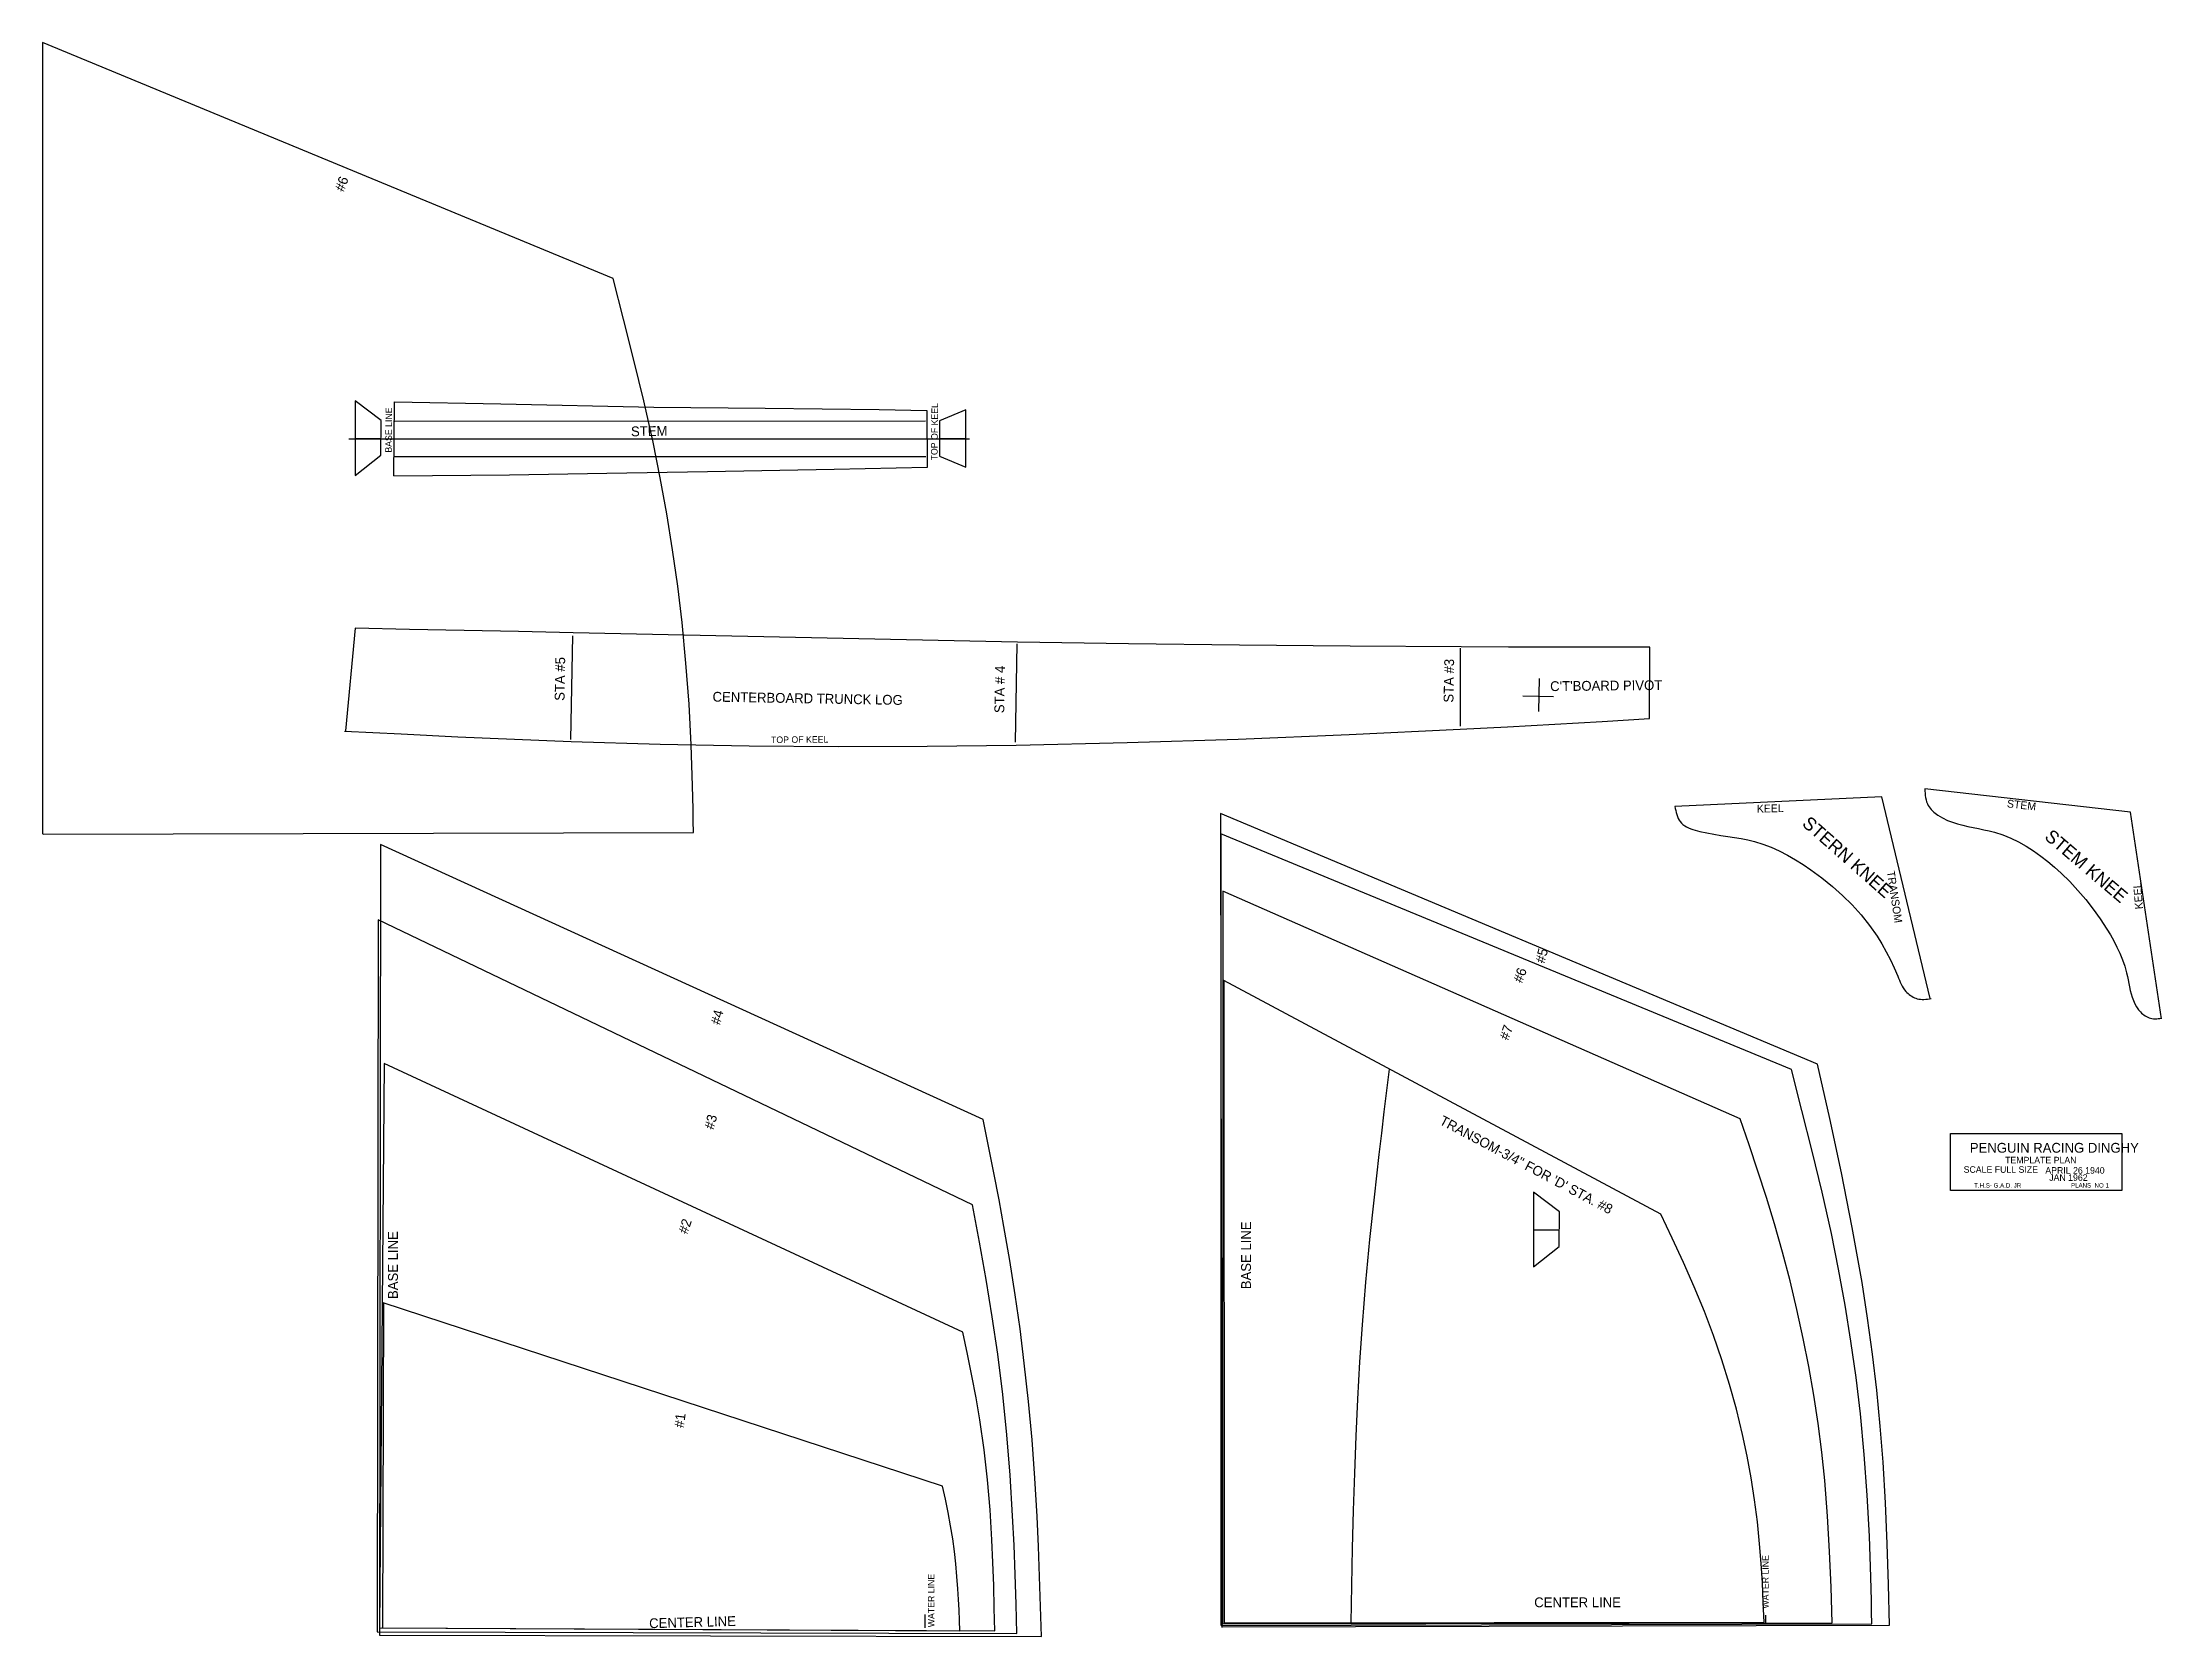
# Model space of a CAD drawing. Header units: metres. Extents: x -3.86 to 2.89, y -1.97 to 3.11.
import ezdxf

# ---------------------------------------------------------------- set-up
doc = ezdxf.new("R2010")
doc.units = ezdxf.units.M

# ---------------------------------------------------------------- blocks, each defined once
blk = doc.blocks.new('ppplans')
at = {"color": 3}
blk.add_lwpolyline([(0.2732, 0.0907), (0.2732, -0.0907), (-0.2732, -0.0907), (-0.2732, 0.0907), (0.2732, 0.0907)], dxfattribs=at)
for s, height, p in [('PENGUIN RACING DINGHY', 0.03125, (-0.2114, 0.0295)), ('TEMPLATE PLAN', 0.020833, (-0.099, -0.0045)), ('SCALE FULL SIZE', 0.020833, (-0.2311, -0.0345)), ('T.H.S- G.A.D. JR', 0.014167, (-0.1975, -0.0817)), ('APRIL 26 1940', 0.020833, (0.0292, -0.0373)), ('JAN 1962', 0.02083, (0.0416, -0.0602)), ('PLANS  NO 1', 0.014167, (0.111, -0.0816))]:
    blk.add_text(s, height=height, dxfattribs=at).set_placement(p)
blk = doc.blocks.new('stem')
at = {"color": 3}
for points in [[(-0.3775, 0.3662), (-0.3769, 0.3592), (-0.3763, 0.3521), (-0.3755, 0.3452), (-0.3745, 0.3384), (-0.3731, 0.3317), (-0.3713, 0.3253), (-0.369, 0.3191), (-0.3661, 0.3132), (-0.3633, 0.3086), (-0.3601, 0.3043), (-0.3565, 0.3002), (-0.3526, 0.2962), (-0.3485, 0.2925), (-0.3442, 0.2889), (-0.3397, 0.2856), (-0.3351, 0.2824), (-0.3203, 0.2735), (-0.305, 0.266), (-0.2891, 0.2598), (-0.2729, 0.2546), (-0.2564, 0.2502), (-0.2396, 0.2464), (-0.2227, 0.243), (-0.2057, 0.2396), (-0.1887, 0.2362), (-0.1719, 0.2324), (-0.1552, 0.2281), (-0.1288, 0.2196), (-0.1031, 0.2092), (-0.0781, 0.1971), (-0.0538, 0.1835), (-0.0303, 0.1685), (-0.0074, 0.1523), (0.0148, 0.135), (0.0362, 0.1168), (0.057, 0.098), (0.0846, 0.0708), (0.111, 0.0426), (0.1359, 0.0133), (0.1596, -0.0169), (0.1819, -0.0482), (0.2029, -0.0804), (0.2142, -0.0992), (0.225, -0.1183), (0.2351, -0.1378), (0.2444, -0.1576), (0.2526, -0.178), (0.2598, -0.1988), (0.2657, -0.2201), (0.2683, -0.2312), (0.2706, -0.2425), (0.2728, -0.2537), (0.2751, -0.2649), (0.2775, -0.276), (0.2803, -0.287), (0.2836, -0.2977), (0.2875, -0.3082), (0.2921, -0.3183), (0.2976, -0.3281), (0.3042, -0.3374), (0.3072, -0.341), (0.3104, -0.3446), (0.3138, -0.348), (0.3174, -0.3512), (0.3211, -0.3542), (0.3249, -0.3569), (0.3289, -0.3594), (0.3331, -0.3615), (0.3373, -0.3632), (0.3416, -0.3646), (0.3465, -0.3655), (0.3515, -0.3661), (0.3566, -0.3662), (0.3618, -0.3661), (0.367, -0.3657), (0.3722, -0.3652), (0.3775, -0.3646)], [(0.2785, 0.2923), (-0.3775, 0.3662)], [(0.3771, -0.3659), (0.2785, 0.2923)]]:
    blk.add_lwpolyline(points, dxfattribs=at)
for s, height, rotation, p in [('STEM', 0.025, -6.429, (-0.1163, 0.3076)), ('STEM KNEE', 0.04167, -40.429, (0.0016, 0.209)), ('KEEL', 0.025, 94.571, (0.3183, -0.0162))]:
    blk.add_text(s, height=height, rotation=rotation, dxfattribs=at).set_placement(p)
blk = doc.blocks.new('stern')
at = {"color": 3}
for points in [[(0.2509, 0.323), (-0.4083, 0.2918)], [(-0.4083, 0.2918), (-0.407, 0.2851), (-0.4056, 0.2785), (-0.4041, 0.2721), (-0.4023, 0.2658), (-0.4003, 0.2598), (-0.3979, 0.254), (-0.3951, 0.2486), (-0.3918, 0.2437), (-0.3874, 0.2387), (-0.3825, 0.2343), (-0.377, 0.2304), (-0.371, 0.2269), (-0.3646, 0.2238), (-0.3579, 0.221), (-0.3509, 0.2186), (-0.3437, 0.2164), (-0.3365, 0.2144), (-0.3292, 0.2126), (-0.3063, 0.2075), (-0.2838, 0.2034), (-0.2616, 0.1998), (-0.2398, 0.1965), (-0.2183, 0.1932), (-0.197, 0.1896), (-0.1759, 0.1854), (-0.1551, 0.1803), (-0.1282, 0.1719), (-0.1017, 0.1618), (-0.0755, 0.15), (-0.0497, 0.1367), (-0.0243, 0.1222), (0.0006, 0.1067), (0.0249, 0.0902), (0.0601, 0.0645), (0.0939, 0.0372), (0.1261, 0.0084), (0.1565, -0.0219), (0.1852, -0.0537), (0.2118, -0.0871), (0.2362, -0.1219), (0.2513, -0.1461), (0.2654, -0.1708), (0.2785, -0.1963), (0.2907, -0.2223), (0.302, -0.2488), (0.3046, -0.2553), (0.3073, -0.2617), (0.31, -0.2681), (0.3129, -0.2744), (0.3161, -0.2805), (0.3195, -0.2865), (0.3234, -0.2921), (0.3277, -0.2975), (0.331, -0.301), (0.3346, -0.3044), (0.3383, -0.3075), (0.3422, -0.3104), (0.3463, -0.3131), (0.3506, -0.3154), (0.3549, -0.3175), (0.3594, -0.3193), (0.364, -0.3207), (0.3686, -0.3218), (0.3741, -0.3226), (0.3798, -0.323), (0.3854, -0.323), (0.3911, -0.3226), (0.3968, -0.322), (0.4025, -0.3213), (0.4083, -0.3205)], [(0.4046, -0.3202), (0.2509, 0.323)]]:
    blk.add_lwpolyline(points, dxfattribs=at)
for s, height, rotation, p in [('KEEL', 0.025, 1.571, (-0.147, 0.2719)), ('STERN KNEE', 0.04167, -41.429, (-0.0057, 0.2329)), ('TRANSOM', 0.025, -81.429, (0.2671, 0.0845))]:
    blk.add_text(s, height=height, rotation=rotation, dxfattribs=at).set_placement(p)
blk = doc.blocks.new('penguin_plans5')
at = {"color": 3}
for points in [[(0.042, -0.0916), (0.0421, 0.0916), (-0.0421, 0.0562), (-0.0421, -0.0568), (0.0419, -0.0915)], [(0.0393, -0.0011), (-0.0391, -0.0009)]]:
    blk.add_lwpolyline(points, dxfattribs=at)
blk = doc.blocks.new('penguin_plans4')
at = {"color": 2}
for points in [[(-1.0367, 1.2615), (-1.0373, -1.2615)], [(-1.0353, -1.2609), (1.0373, -1.2565)]]:
    blk.add_lwpolyline(points, dxfattribs=at)
at = {"color": 3}
for points in [[(0.7812, 0.5097), (-1.0367, 1.2615)], [(1.0373, -1.2565), (1.0367, -1.2191), (1.0361, -1.1818), (1.0354, -1.1445), (1.0346, -1.1071), (1.0301, -0.9768), (1.0231, -0.8466), (1.0134, -0.7165), (1.0008, -0.5867), (0.987, -0.4711), (0.9708, -0.3558), (0.9523, -0.2408), (0.9315, -0.1263), (0.9084, -0.0122), (0.8791, 0.1189), (0.8477, 0.2494), (0.8148, 0.3796), (0.7812, 0.5097)], [(0.0418, 0.0566), (-0.0407, 0.1193)], [(-0.0407, 0.1193), (-0.0403, -0.1188)], [(0.0411, -0.0541), (0.0418, 0.0566)], [(-0.0403, -0.1188), (0.0411, -0.0541)], [(-0.0392, -0.0007), (0.0388, -0.0007)]]:
    blk.add_lwpolyline(points, dxfattribs=at)
blk.add_text('#6', height=0.03125, rotation=70, dxfattribs=at).set_placement((-0.0769, 0.7834))
blk = doc.blocks.new('penguin_plans3')
at = {"color": 3}
for points in [[(-0.8456, -0.109), (-0.8431, 0.1275), (-0.504, 0.1203), (-0.0167, 0.1106), (0.338, 0.1068), (0.7016, 0.1024), (0.8537, 0.0994), (0.8547, -0.0819), (0.5584, -0.0884), (0.1539, -0.0961), (-0.1668, -0.1016), (-0.4761, -0.1065), (-0.8446, -0.1096)], [(-0.9887, 0.0095), (0.9889, 0.0095)], [(0.8486, 0.0654), (-0.8417, 0.064)], [(-0.8457, -0.0475), (0.8503, -0.0467)]]:
    blk.add_lwpolyline(points, dxfattribs=at)
for s, height, rotation, p in [('BASE LINE', 0.02083, 89.3926, (-0.8519, -0.0349)), ('TOP OF KEEL', 0.020833, 89.3926, (0.8872, -0.0595)), ('STEM', 0.03125, 0.96363, (-0.0892, 0.0172))]:
    blk.add_text(s, height=height, rotation=rotation, dxfattribs=at).set_placement(p)
blk = doc.blocks.new('penguin_plans2')
at = {"color": 3}
blk.add_line((1.6733, -0.0098), (1.7709, -0.0118), dxfattribs=at)
for points in [[(-2.0476, 0.206), (-2.0777, -0.1203)], [(2.0784, 0.1457), (1.928, 0.1457), (1.7776, 0.1458), (1.6272, 0.1461), (1.4768, 0.1465), (1.1235, 0.1485), (0.7701, 0.1518), (0.4168, 0.1563), (0.0635, 0.162), (-0.2906, 0.1687), (-0.6446, 0.1762), (-0.9987, 0.1839), (-1.3527, 0.1916), (-1.5264, 0.1953), (-1.7002, 0.1989), (-1.8739, 0.2025), (-2.0476, 0.206)], [(-1.3599, -0.1488), (-1.3541, 0.1816)], [(0.0607, 0.1569), (0.0552, -0.1567)], [(1.4744, -0.1055), (1.4748, 0.1428)], [(2.0774, -0.0819), (2.0784, 0.1457)], [(1.7247, -0.0596), (1.7266, 0.0461)], [(-2.0809, -0.1217), (-1.9005, -0.1308), (-1.7201, -0.1395), (-1.5396, -0.1476), (-1.3591, -0.1546), (-1.0756, -0.163), (-0.7921, -0.1681), (-0.5085, -0.1702), (-0.2249, -0.1695), (0.0586, -0.1661), (0.4125, -0.1585), (0.7663, -0.1473), (1.12, -0.1329), (1.4736, -0.1158), (1.6245, -0.1077), (1.7755, -0.0993), (1.9264, -0.0906), (2.0774, -0.0819)]]:
    blk.add_lwpolyline(points, dxfattribs=at)
for s, height, rotation, p in [('STA #5', 0.03125, 89, (-1.3804, -0.0253)), ('STA # 4', 0.03125, 89, (0.0207, -0.0646)), ('STA #3', 0.03125, 89, (1.452, -0.0312)), ('CENTERBOARD TRUNCK LOG', 0.03125, -1, (-0.9087, -0.0277)), ("C'T'BOARD PIVOT", 0.03125, 0.57105, (1.7605, 0.0058)), ('TOP OF KEEL', 0.020833, 0.571, (-0.7221, -0.1599))]:
    blk.add_text(s, height=height, rotation=rotation, dxfattribs=at).set_placement(p)
blk = doc.blocks.new('penguin_plans8')
at = {"color": 3}
for points in [[(0.5312, 0.2792), (-0.8606, 1.024)], [(-0.4553, -1.0227), (-0.453, -0.9036), (-0.4505, -0.7846), (-0.4475, -0.6655), (-0.4438, -0.5465), (-0.4393, -0.4282), (-0.4337, -0.3099), (-0.427, -0.1917), (-0.419, -0.0736), (-0.408, 0.0623), (-0.3954, 0.1981), (-0.3813, 0.3337), (-0.366, 0.4692), (-0.3579, 0.5371), (-0.3495, 0.6051), (-0.341, 0.673), (-0.3325, 0.7409)], [(0.8606, -1.021), (0.858, -0.9585), (0.855, -0.896), (0.8513, -0.8335), (0.8464, -0.7711), (0.8392, -0.7009), (0.8301, -0.6309), (0.8191, -0.5611), (0.8062, -0.4916), (0.7915, -0.4224), (0.7722, -0.3427), (0.7505, -0.2636), (0.7264, -0.1852), (0.6998, -0.1076), (0.6708, -0.031), (0.6382, 0.0475), (0.6036, 0.1252), (0.5678, 0.2023), (0.5312, 0.2792)]]:
    blk.add_lwpolyline(points, dxfattribs=at)
at = {"color": 2}
for points in [[(-0.8606, 1.024), (-0.8602, -1.024)], [(-0.8601, -1.0227), (0.8606, -1.021)]]:
    blk.add_lwpolyline(points, dxfattribs=at)
at = {"color": 3}
blk.add_text('TRANSOM-3/4" FOR \'D\' STA. #8', height=0.03125, rotation=-28, dxfattribs=at).set_placement((-0.1763, 0.5673))
blk = doc.blocks.new('penguin_plans7')
at = {"color": 2}
for points in [[(-0.9706, 1.1678), (-0.9716, -1.1678)], [(-0.9702, -1.1669), (0.9716, -1.1634)]]:
    blk.add_lwpolyline(points, dxfattribs=at)
at = {"color": 3}
for points in [[(0.6782, 0.4419), (-0.9706, 1.1678)], [(0.9716, -1.1634), (0.9678, -1.0501), (0.9631, -0.9368), (0.9566, -0.8237), (0.9476, -0.7108), (0.9379, -0.6196), (0.9261, -0.5287), (0.9122, -0.438), (0.8964, -0.3476), (0.8787, -0.2576), (0.8587, -0.1655), (0.8368, -0.0739), (0.813, 0.0172), (0.7873, 0.1077), (0.7615, 0.1917), (0.7345, 0.2753), (0.7066, 0.3587), (0.6782, 0.4419)], [(0.7602, -1.1633), (0.7602, -1.1389)]]:
    blk.add_lwpolyline(points, dxfattribs=at)
for s, height, rotation, p in [('#7', 0.03125, 70, (-0.0607, 0.6901)), ('WATER LINE', 0.02083, 90, (0.7689, -1.1183))]:
    blk.add_text(s, height=height, rotation=rotation, dxfattribs=at).set_placement(p)
blk = doc.blocks.new('penguin_plans6')
at = {"color": 3}
for points in [[(-1.0658, 1.297), (-1.0616, -1.297)], [(0.8369, 0.4983), (-1.0655, 1.2967)], [(1.0658, -1.2896), (1.0625, -1.1597), (1.0585, -1.0298), (1.0531, -0.9), (1.0455, -0.7703), (1.0364, -0.6553), (1.0252, -0.5405), (1.0117, -0.4259), (0.9961, -0.3115), (0.9784, -0.1976), (0.9473, -0.0228), (0.9125, 0.1513), (0.8753, 0.3249), (0.8369, 0.4983)], [(-1.0606, -1.2949), (1.0655, -1.2893)]]:
    blk.add_lwpolyline(points, dxfattribs=at)
for s, rotation, p in [('#5', 75, (-0.0334, 0.8174)), ('BASE LINE', 90, (-0.9687, -0.219))]:
    blk.add_text(s, height=0.03125, rotation=rotation, dxfattribs=at).set_placement(p)
blk.add_text('CENTER LINE', height=0.03125, dxfattribs=at).set_placement((-0.0661, -1.2323))
blk = doc.blocks.new('Untitled1')
at = {"color": 3}
for points in [[(0.8693, 0.3859), (-1.0515, 1.2618), (-1.0542, -1.2574)], [(1.0546, -1.2618), (1.0521, -1.1661), (1.0492, -1.0703), (1.0458, -0.9745), (1.0414, -0.8788), (1.0342, -0.7566), (1.0249, -0.6346), (1.0137, -0.5127), (1.0004, -0.391), (0.9866, -0.2817), (0.9712, -0.1726), (0.9541, -0.0638), (0.9355, 0.0448), (0.9198, 0.1302), (0.9033, 0.2155), (0.8864, 0.3007), (0.8693, 0.3859)], [(-1.0546, -1.2574), (1.0546, -1.2618)]]:
    blk.add_lwpolyline(points, dxfattribs=at)
for s, rotation, p in [('#4', 75.5708, (0.0309, 0.6852)), ('BASE LINE', 90, (-0.9957, -0.1861)), ('CENTER LINE', 1.57105, (-0.1946, -1.2352))]:
    blk.add_text(s, height=0.03125, rotation=rotation, dxfattribs=at).set_placement(p)
blk = doc.blocks.new('Untitled')
at = {"color": 2}
blk.add_line((-0.9651, 0.9035), (-0.9799, -0.8945), dxfattribs=at)
at = {"color": 3}
for points in [[(0.879, 0.0478), (-0.9651, 0.9035)], [(0.9808, -0.9035), (0.979, -0.8312), (0.9771, -0.7589), (0.9746, -0.6866), (0.9713, -0.6143), (0.9654, -0.5183), (0.9573, -0.4225), (0.9467, -0.3269), (0.9331, -0.2317), (0.9211, -0.1616), (0.9078, -0.0917), (0.8936, -0.0219), (0.879, 0.0478)]]:
    blk.add_lwpolyline(points, dxfattribs=at)
at = {"color": 2}
blk.add_lwpolyline([(-0.9808, -0.8945), (0.9808, -0.9035)], dxfattribs=at)
at = {"color": 3}
blk.add_text('#2', height=0.03125, rotation=71.571, dxfattribs=at).set_placement((0.0008, 0.3584))
blk = doc.blocks.new('penguin_plans1')
at = {"color": 2}
blk.add_line((-0.9157, 0.5214), (-0.919, -0.5118), dxfattribs=at)
at = {"color": 3}
for points in [[(0.8661, -0.0613), (-0.9165, 0.5225)], [(0.9213, -0.5225), (0.9199, -0.4891), (0.9184, -0.4556), (0.9167, -0.4222), (0.9147, -0.3888), (0.9119, -0.3489), (0.9083, -0.309), (0.9039, -0.2692), (0.8985, -0.2296), (0.8915, -0.1873), (0.8836, -0.1452), (0.875, -0.1032), (0.8661, -0.0613)], [(0.8107, -0.5129), (0.8107, -0.4707)]]:
    blk.add_lwpolyline(points, dxfattribs=at)
at = {"color": 2}
blk.add_lwpolyline([(-0.9213, -0.5132), (0.9213, -0.5225)], dxfattribs=at)
at = {"color": 3}
for s, height, rotation, p in [('#1', 0.03125, -277.429, (0.0415, 0.1229)), ('WATER LINE', 0.02083, -270, (0.8401, -0.511))]:
    blk.add_text(s, height=height, rotation=rotation, dxfattribs=at).set_placement(p)
blk = doc.blocks.new('penguin_plans')
at = {"color": 2}
blk.add_line((-1.0165, 1.1364), (-1.0192, -1.132), dxfattribs=at)
at = {"color": 3}
for points in [[(0.8775, 0.2286), (-1.0159, 1.1368)], [(1.0192, -1.1368), (1.0165, -1.043), (1.0135, -0.9491), (1.01, -0.8553), (1.0055, -0.7615), (0.9976, -0.6325), (0.9872, -0.5035), (0.9741, -0.3749), (0.958, -0.2466), (0.9403, -0.1275), (0.9206, -0.0086), (0.8994, 0.11), (0.8775, 0.2286)]]:
    blk.add_lwpolyline(points, dxfattribs=at)
at = {"color": 2}
blk.add_lwpolyline([(-1.0192, -1.132), (1.0192, -1.1368)], dxfattribs=at)
at = {"color": 3}
blk.add_text('#3', height=0.03125, rotation=75.5708, dxfattribs=at).set_placement((0.0529, 0.4669))

msp = doc.modelspace()

# ---------------------------------------------------------------- block references
for name, p in [('penguin_plans4', (-2.820503, 1.84938)), ('penguin_plans3', (-1.892889, 1.838401)), ('penguin_plans5', (-0.957214, 1.84888)), ('penguin_plans2', (-0.813893, 1.038131)), ('stern', (1.752232, 0.384505)), ('stem', (2.517364, 0.366125)), ('penguin_plans6', (0.961835, -0.642756)), ('Untitled1', (-1.729365, -0.706802)), ('penguin_plans4', (0.934041, -0.671858)), ('penguin_plans7', (0.874018, -0.760892)), ('penguin_plans', (-1.771708, -0.821842)), ('penguin_plans8', (0.767584, -0.901795)), ('Untitled', (-1.803557, -1.046435)), ('ppplans', (2.495106, -0.456304)), ('penguin_plans1', (-1.855529, -1.427871))]:
    msp.add_blockref(name, p)

doc.saveas('drawing.dxf')
